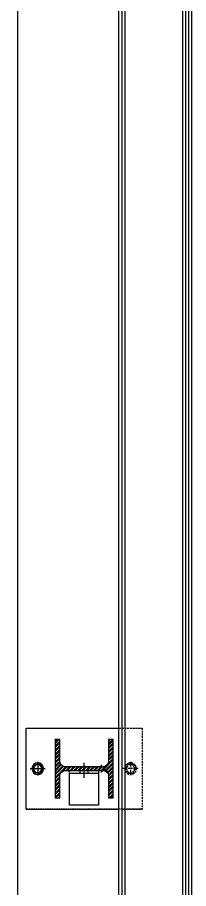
# Model space of a CAD drawing. Header units: millimetres. Extents: x 2519235 to 7246330, y 25937 to 201821.
# Drawn here: x 2752294 to 2752589, y 84357 to 85857 of the extents above; entities that cross this region are included whole.
import ezdxf

# ---------------------------------------------------------------- set-up
doc = ezdxf.new("R2010")
doc.units = ezdxf.units.MM
doc.linetypes.add('DXK_LINE_DOT2', pattern=[3.9198, 1.9599, -1.9599])
doc.linetypes.add('HIDDEN2', pattern=[4.7625, 3.175, -1.5875])
for name, color, linetype in [('_BOLT-M10', 7, 'Continuous'), ('_C-SC', 7, 'Continuous'), ('_Hatch', 7, 'Continuous'), ('_LOUVER-SB', 7, 'Continuous'), ('Xref-PLAN-106.940$0$_Beam', 7, 'Continuous')]:
    doc.layers.add(name, color=color, linetype=linetype)

# ---------------------------------------------------------------- blocks, each defined once
blk = doc.blocks.new('Xref-PLAN-106.940')
at = {"layer": 'Xref-PLAN-106.940$0$_Beam', "color": 7}
for p, q in [((153369.2, 22958.4), (153369.2, 16058.4)), ((153669.2, 22958.4), (153669.2, 16058.4))]:
    blk.add_line(p, q, dxfattribs=at)
blk = doc.blocks.new('*U368')
at = {"color": 7}
for p, q in [((250, -25), (-5050, -25)), ((-5050, -30.1), (250, -30.1)), ((-5050, -35.4), (250, -35.4)), ((-5050, -134.5), (250, -134.5)), ((-5050, -139.6), (250, -139.6)), ((-5050, -144.9), (250, -144.9))]:
    blk.add_line(p, q, dxfattribs=at)
blk = doc.blocks.new('_PP-LOUVER')
at = {"layer": '_Hatch'}
h = blk.add_hatch(dxfattribs=at)
h.set_pattern_fill('STEEL', scale=1.5)
h.set_pattern_definition([(45, (-1941.0177, -2436.031), (-3.367596, 3.367596), []), (45, (-1941.0177, -2433.6497), (-3.367596, 3.367596), [])])
h.paths.add_polyline_path([(3, 67), (3, 3, 0.414214), (13, -7), (50, -7), (50, -15), (-50, -15), (-50, -7), (-13, -7, 0.414214), (-3, 3), (-3, 67, 0.414214), (-13, 77), (-50, 77), (-50, 85), (50, 85), (50, 77), (13, 77, 0.414214)])
at = {"color": 7, "linetype": 'Continuous'}
for p, q in [((70, 135), (-70, 135)), ((-70, 135), (-70, -25)), ((70, 135), (70, -25))]:
    blk.add_line(p, q, dxfattribs=at)
at = {"color": 7, "linetype": 'DXK_LINE_DOT2'}
for p, q in [((-70, 135), (-70, -25)), ((70, 135), (-70, 135)), ((70, -25), (70, 135))]:
    blk.add_line(p, q, dxfattribs=at)
at = {"color": 7, "linetype": 'HIDDEN2'}
for p, q in [((-70, -25), (-70, -65)), ((70, -65), (70, -25)), ((-70, -30.1), (-70, -65)), ((70, -30.1), (70, -65)), ((-70, -65), (70, -65)), ((-70, -65), (70, -65))]:
    blk.add_line(p, q, dxfattribs=at)
at = {"color": 7}
blk.add_lwpolyline([(-50, 85), (50, 85), (50, 77), (13, 77, 0.414214), (3, 67), (3, 3, 0.414214), (13, -7), (50, -7), (50, -15), (-50, -15), (-50, -7), (-13, -7, 0.414214), (-3, 3), (-3, 67, 0.414214), (-13, 77), (-50, 77)], format="xyb", close=True, dxfattribs=at)
for points in [[(63, 60), (3, 60), (3, 10), (63, 10)], [(63, 60), (8, 60), (8, 10), (63, 10)]]:
    blk.add_lwpolyline(points, close=True, dxfattribs=at)
at = {"layer": '_BOLT-M10', "color": 7}
for p, q in [((0, 128.1), (0, 101.9)), ((-11.7, 115), (11.7, 115)), ((16, 35), (-10, 35)), ((3, 42), (-3, 42)), ((8, 42), (3, 42)), ((3, 28), (-3, 28)), ((8, 28), (3, 28))]:
    blk.add_line(p, q, dxfattribs=at)
blk.add_lwpolyline([(-8, 110.4), (0, 105.8), (8, 110.4), (8, 119.6), (0, 124.2), (-8, 119.6)], close=True, dxfattribs=at)
for radius in [10, 6.93]:
    blk.add_circle((0, 115), radius, dxfattribs=at)
at = {"layer": 'Defpoints', "color": 7}
for p, q in [((6.4, -6.4), (-6.4, 6.4)), ((-6.4, -6.4), (6.4, 6.4))]:
    blk.add_line(p, q, dxfattribs=at)
at = {"layer": 'Defpoints', "color": 7, "linetype": 'HIDDEN2'}
for p, q in [((-11.7, -45), (11.7, -45)), ((0, -58.1), (0, -31.9))]:
    blk.add_line(p, q, dxfattribs=at)
blk.add_lwpolyline([(-8, -40.4), (0, -35.8), (8, -40.4), (8, -49.6), (0, -54.2), (-8, -49.6)], close=True, dxfattribs=at)
for radius in [10, 6.93]:
    blk.add_circle((0, -45), radius, dxfattribs=at)
blk = doc.blocks.new('W-1-PP17-ENT1_REV03_20260817-115107_UPPER_ROOF_EXPL')
at = {"color": 7}
blk.add_blockref('Xref-PLAN-106.940', (-135619.3, -23258.4), dxfattribs=at)
at = {"layer": '_C-SC', "color": 7, "xscale": -1.000000000000002, "rotation": 90}
blk.add_blockref('_PP-LOUVER', (17899.8, -3000), dxfattribs=at)
at = {"layer": '_LOUVER-SB', "color": 7, "xscale": -1.000000000000002, "rotation": 90}
blk.add_blockref('*U368', (17899.8, -5400), dxfattribs=at)

msp = doc.modelspace()

# ---------------------------------------------------------------- block references
at = {"color": 7}
msp.add_blockref('W-1-PP17-ENT1_REV03_20260817-115107_UPPER_ROOF_EXPL', (2734544.161, 87563.69), dxfattribs=at)

doc.saveas('drawing.dxf')
